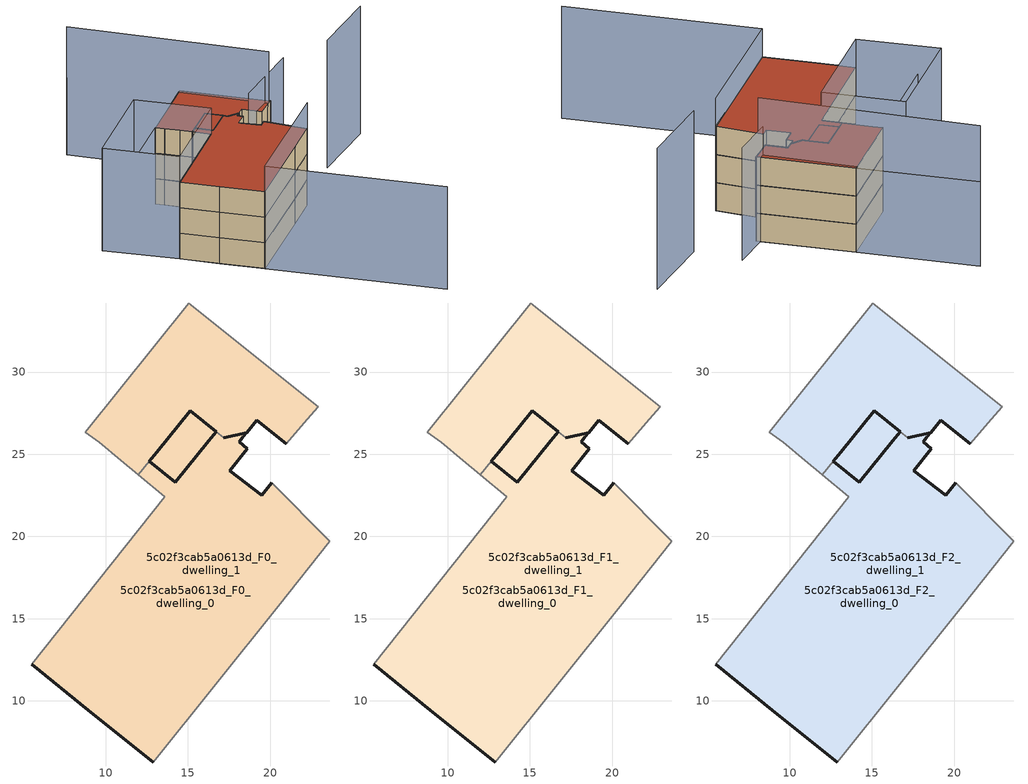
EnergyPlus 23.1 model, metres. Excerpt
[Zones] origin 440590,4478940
5c02f3cab5a0613d_F0_dwelling_0
 floor ground (EU_floor_Construction): 20.5,15.77 23.62,19.7 20.09,23.27 19.49,22.52 17.53,24 18.62,25.33 18.12,25.76 18.35,26.05 18.57,26.31 17.18,26.01 16.72,26.37 16.27,25.81 14.23,23.29 12.66,24.57 11.99,23.75 13.59,22.42 5.51,12.23 8.96,9.43 12.89,6.29 z0; 20.98,25.63 22.27,27.12 22.94,27.9 15.05,34.2 8.77,26.34 9.6,25.74 10.92,24.65 11.99,23.75 12.66,24.57 12.65,24.57 13.1,25.12 15.13,27.64 16.72,26.38 16.72,26.37 17.18,26.01 18.57,26.31 19.2,27.07 z0; 14.23,23.29 16.27,25.81 16.72,26.37 16.72,26.38 15.13,27.64 13.1,25.12 12.65,24.57 12.66,24.57 z0
 wall outside (EU_wall_Construction): 20.98,25.63 19.2,27.07 18.57,26.31 17.18,26.01 / 16.72,26.37 16.72,26.38 15.13,27.64 13.1,25.12 12.66,24.57 z0:3
 wall adiabatic (EU_wall_Construction): 11.99,23.75 10.92,24.65 9.6,25.74 8.77,26.34 15.05,34.2 22.94,27.9 22.27,27.12 20.98,25.63 z0:3
 wall to 5c02f3cab5a0613d_F0_dwelling_1 (EU_wall_Construction): 12.66,24.57 12,23.75 / 17.18,26.01 16.72,26.37 z0:3
5c02f3cab5a0613d_F0_dwelling_1
 floor ground (EU_floor_Construction): 20.5,15.77 23.62,19.7 20.09,23.27 19.49,22.52 17.53,24 18.62,25.33 18.12,25.76 18.35,26.05 18.57,26.31 17.18,26.01 16.72,26.37 16.27,25.81 14.23,23.29 12.66,24.57 11.99,23.75 13.59,22.42 5.51,12.23 8.96,9.43 12.89,6.29 z0; 20.98,25.63 22.27,27.12 22.94,27.9 15.05,34.2 8.77,26.34 9.6,25.74 10.92,24.65 11.99,23.75 12.66,24.57 12.65,24.57 13.1,25.12 15.13,27.64 16.72,26.38 16.72,26.37 17.18,26.01 18.57,26.31 19.2,27.07 z0; 14.23,23.29 16.27,25.81 16.72,26.37 16.72,26.38 15.13,27.64 13.1,25.12 12.65,24.57 12.66,24.57 z0
 wall outside (EU_wall_Construction): 12.89,6.29 8.96,9.43 5.51,12.23 / 12.66,24.57 14.23,23.29 16.27,25.81 16.72,26.37 / 17.18,26.01 18.57,26.31 18.35,26.05 18.12,25.76 18.62,25.33 17.53,24 19.49,22.52 20.09,23.27 z0:3
 wall adiabatic (EU_wall_Construction): 20.09,23.27 23.62,19.7 20.51,15.77 12.89,6.29 / 5.51,12.23 13.59,22.42 11.99,23.75 z0:3
5c02f3cab5a0613d_F1_dwelling_0
 floor outside (EU_floor_Construction): 14.23,23.29 16.27,25.81 16.72,26.37 16.72,26.38 15.13,27.64 13.1,25.12 12.65,24.57 12.66,24.57 z3; 20.98,25.63 22.27,27.12 22.94,27.9 15.05,34.2 8.77,26.34 9.6,25.74 10.92,24.65 11.99,23.75 12.66,24.57 12.65,24.57 13.1,25.12 15.13,27.64 16.72,26.38 16.72,26.37 17.18,26.01 18.57,26.31 19.2,27.07 z3; 20.5,15.77 23.62,19.7 20.09,23.27 19.49,22.52 17.53,24 18.62,25.33 18.12,25.76 18.35,26.05 18.57,26.31 17.18,26.01 16.72,26.37 16.27,25.81 14.23,23.29 12.66,24.57 11.99,23.75 13.59,22.42 5.51,12.23 8.96,9.43 12.89,6.29 z3
 wall outside (EU_wall_Construction): 20.98,25.63 19.2,27.07 18.57,26.31 17.18,26.01 / 16.72,26.37 16.72,26.38 15.13,27.64 13.1,25.12 12.66,24.57 z3:6
 wall adiabatic (EU_wall_Construction): 11.99,23.75 10.92,24.65 9.6,25.74 8.77,26.34 15.05,34.2 22.94,27.9 22.27,27.12 20.98,25.63 z3:6
 wall to 5c02f3cab5a0613d_F1_dwelling_1 (EU_wall_Construction): 12.66,24.57 12,23.75 / 17.18,26.01 16.72,26.37 z3:6
5c02f3cab5a0613d_F1_dwelling_1
 floor to 5c02f3cab5a0613d_F0_dwelling_1 (EU_floor_Construction): 20.5,15.77 23.62,19.7 20.09,23.27 19.49,22.52 17.53,24 18.62,25.33 18.12,25.76 18.35,26.05 18.57,26.31 17.18,26.01 16.72,26.37 16.27,25.81 14.23,23.29 12.66,24.57 11.99,23.75 13.59,22.42 5.51,12.23 8.96,9.43 12.89,6.29 z3; 20.98,25.63 22.27,27.12 22.94,27.9 15.05,34.2 8.77,26.34 9.6,25.74 10.92,24.65 11.99,23.75 12.66,24.57 12.65,24.57 13.1,25.12 15.13,27.64 16.72,26.38 16.72,26.37 17.18,26.01 18.57,26.31 19.2,27.07 z3; 14.23,23.29 16.27,25.81 16.72,26.37 16.72,26.38 15.13,27.64 13.1,25.12 12.65,24.57 12.66,24.57 z3
 wall outside (EU_wall_Construction): 12.89,6.29 8.96,9.43 5.51,12.23 / 12.66,24.57 14.23,23.29 16.27,25.81 16.72,26.37 / 17.18,26.01 18.57,26.31 18.35,26.05 18.12,25.76 18.62,25.33 17.53,24 19.49,22.52 20.09,23.27 z3:6
 wall adiabatic (EU_wall_Construction): 20.09,23.27 23.62,19.7 20.51,15.77 12.89,6.29 / 5.51,12.23 13.59,22.42 11.99,23.75 z3:6
5c02f3cab5a0613d_F2_dwelling_0
 floor outside (EU_floor_Construction): 14.23,23.29 16.27,25.81 16.72,26.37 16.72,26.38 15.13,27.64 13.1,25.12 12.65,24.57 12.66,24.57 z6; 20.98,25.63 22.27,27.12 22.94,27.9 15.05,34.2 8.77,26.34 9.6,25.74 10.92,24.65 11.99,23.75 12.66,24.57 12.65,24.57 13.1,25.12 15.13,27.64 16.72,26.38 16.72,26.37 17.18,26.01 18.57,26.31 19.2,27.07 z6; 20.5,15.77 23.62,19.7 20.09,23.27 19.49,22.52 17.53,24 18.62,25.33 18.12,25.76 18.35,26.05 18.57,26.31 17.18,26.01 16.72,26.37 16.27,25.81 14.23,23.29 12.66,24.57 11.99,23.75 13.59,22.42 5.51,12.23 8.96,9.43 12.89,6.29 z6
 wall outside (EU_wall_Construction): 20.98,25.63 19.2,27.07 18.57,26.31 17.18,26.01 / 16.72,26.37 16.72,26.38 15.13,27.64 13.1,25.12 12.66,24.57 z6:9
 wall adiabatic (EU_wall_Construction): 11.99,23.75 10.92,24.65 9.6,25.74 8.77,26.34 15.05,34.2 22.94,27.9 22.27,27.12 20.98,25.63 z6:9
 wall to 5c02f3cab5a0613d_F2_dwelling_1 (EU_wall_Construction): 12.66,24.57 12,23.75 / 17.18,26.01 16.72,26.37 z6:9
 roof outside (EU_roof_Construction): 22.94,27.9 22.27,27.12 20.98,25.63 19.2,27.07 18.57,26.31 17.18,26.01 16.72,26.37 16.72,26.38 15.13,27.64 13.1,25.12 12.65,24.57 12.66,24.57 11.99,23.75 10.92,24.65 9.6,25.74 8.77,26.34 15.05,34.2 z9; 20.09,23.27 23.62,19.7 20.5,15.77 12.89,6.29 8.96,9.43 5.51,12.23 13.59,22.42 11.99,23.75 12.66,24.57 14.23,23.29 16.27,25.81 16.72,26.37 17.18,26.01 18.57,26.31 18.35,26.05 18.12,25.76 18.62,25.33 17.53,24 19.49,22.52 z9; 16.72,26.38 16.72,26.37 16.27,25.81 14.23,23.29 12.66,24.57 12.65,24.57 13.1,25.12 15.13,27.64 z9
5c02f3cab5a0613d_F2_dwelling_1
 floor to 5c02f3cab5a0613d_F1_dwelling_1 (EU_floor_Construction): 20.5,15.77 23.62,19.7 20.09,23.27 19.49,22.52 17.53,24 18.62,25.33 18.12,25.76 18.35,26.05 18.57,26.31 17.18,26.01 16.72,26.37 16.27,25.81 14.23,23.29 12.66,24.57 11.99,23.75 13.59,22.42 5.51,12.23 8.96,9.43 12.89,6.29 z6; 20.98,25.63 22.27,27.12 22.94,27.9 15.05,34.2 8.77,26.34 9.6,25.74 10.92,24.65 11.99,23.75 12.66,24.57 12.65,24.57 13.1,25.12 15.13,27.64 16.72,26.38 16.72,26.37 17.18,26.01 18.57,26.31 19.2,27.07 z6; 14.23,23.29 16.27,25.81 16.72,26.37 16.72,26.38 15.13,27.64 13.1,25.12 12.65,24.57 12.66,24.57 z6
 wall outside (EU_wall_Construction): 12.89,6.29 8.96,9.43 5.51,12.23 / 12.66,24.57 14.23,23.29 16.27,25.81 16.72,26.37 / 17.18,26.01 18.57,26.31 18.35,26.05 18.12,25.76 18.62,25.33 17.53,24 19.49,22.52 20.09,23.27 z6:9
 wall adiabatic (EU_wall_Construction): 20.09,23.27 23.62,19.7 20.51,15.77 12.89,6.29 / 5.51,12.23 13.59,22.42 11.99,23.75 z6:9
 roof outside (EU_roof_Construction): 22.94,27.9 22.27,27.12 20.98,25.63 19.2,27.07 18.57,26.31 17.18,26.01 16.72,26.37 16.72,26.38 15.13,27.64 13.1,25.12 12.65,24.57 12.66,24.57 11.99,23.75 10.92,24.65 9.6,25.74 8.77,26.34 15.05,34.2 z9; 20.09,23.27 23.62,19.7 20.5,15.77 12.89,6.29 8.96,9.43 5.51,12.23 13.59,22.42 11.99,23.75 12.66,24.57 14.23,23.29 16.27,25.81 16.72,26.37 17.18,26.01 18.57,26.31 18.35,26.05 18.12,25.76 18.62,25.33 17.53,24 19.49,22.52 z9; 16.72,26.38 16.72,26.37 16.27,25.81 14.23,23.29 12.66,24.57 12.65,24.57 13.1,25.12 15.13,27.64 z9
shading: 28.64,-6.39 12.85,6.32 / 12.85,6.32 23.62,19.7 / 18.89,24.46 25.95,31.47 / 13.67,22.52 5.51,12.23 / 5.51,12.23 -1.21,17.56 / -1.21,17.56 6.94,27.85 / 6.94,27.85 13.67,22.52 z0:12; 29.45,27.72 36.27,34.45 / 22.48,27.37 5.27,42.01 z0:15; 5.27,42.01 15.05,34.2 / 15.05,34.2 0.67,16.2 z0:9
[Building]
EU S2 Campaign: North Axis=0; Terrain=City; Solar Distribution=FullExterior
[Site:Location]
Madrid: Latitude=40.5; Longitude=-3.5; Time Zone=1; Elevation=609
[SizingPeriod:WeatherFileDays]
AnnualSizingPeriod: Begin Month=1; Begin Day of Month=1; End Month=12; End Day of Month=31; Day of Week for Start Day=Monday; Use Weather File Daylight Saving Period=No; Use Weather File Rain and Snow Indicators=No
[MATERIAL]
EU_InternalMass_Material: Roughness=MediumRough; Thickness=0.1; Conductivity=1; Density=1800; Specific Heat=900; Thermal Absorptance=0.9; Solar Absorptance=0.7; Visible Absorptance=0.7
[MATERIAL:NOMASS] Roughness=MediumRough; Thermal Absorptance=0.9; Solar Absorptance=0.7; Visible Absorptance=0.7
Name | Thermal Resistance
EU_wall_NoMass | 0.419739
EU_roof_NoMass | 0.352165
EU_floor_NoMass | 0.608284
[CONSTRUCTION]
EU_wall_Construction: EU_wall_NoMass
EU_roof_Construction: EU_roof_NoMass
EU_floor_Construction: EU_floor_NoMass
EU_InternalMass_Construction: EU_InternalMass_Material
[ZONE] Type=1; Multiplier=1; Ceiling Height=autocalculate; Volume=729.311; Floor Area=autocalculate; Part of Total Floor Area=Yes
5c02f3cab5a0613d_F0_dwelling_0; 5c02f3cab5a0613d_F1_dwelling_0; 5c02f3cab5a0613d_F2_dwelling_0; 5c02f3cab5a0613d_F0_dwelling_1; 5c02f3cab5a0613d_F1_dwelling_1; 5c02f3cab5a0613d_F2_dwelling_1
[INTERNALMASS] Construction=EU_InternalMass_Construction
Name | Zone or ZoneList | Surface Area
5c02f3cab5a0613d_F0_dwelling_0_EU_InternalMass | 5c02f3cab5a0613d_F0_dwelling_0 | 66.1295
5c02f3cab5a0613d_F0_dwelling_1_EU_InternalMass | 5c02f3cab5a0613d_F0_dwelling_1 | 168.947
5c02f3cab5a0613d_F1_dwelling_0_EU_InternalMass | 5c02f3cab5a0613d_F1_dwelling_0 | 66.1295
5c02f3cab5a0613d_F1_dwelling_1_EU_InternalMass | 5c02f3cab5a0613d_F1_dwelling_1 | 168.947
5c02f3cab5a0613d_F2_dwelling_0_EU_InternalMass | 5c02f3cab5a0613d_F2_dwelling_0 | 66.1295
5c02f3cab5a0613d_F2_dwelling_1_EU_InternalMass | 5c02f3cab5a0613d_F2_dwelling_1 | 168.947
[OTHEREQUIPMENT] Fuel Type=Electricity; Design Level Calculation Method=Watts/Area; Power per Zone Floor Area=1; Fraction Latent=0; Fraction Radiant=0; Fraction Lost=0; Carbon Dioxide Generation Rate=0; EndUse Subcategory=EU_Step8_InternalGains
Name | Zone or ZoneList or Space or SpaceList | Schedule
EU_Step8_InternalGain_5c02f3cab5a0613d_F0_dwelling_0_f000 | 5c02f3cab5a0613d_F0_dwelling_0 | EU_Step8_GainSchedule_5c02f3cab5a0613d_F0_dwelling_0_f000
EU_Step8_InternalGain_5c02f3cab5a0613d_F0_dwelling_1_f000 | 5c02f3cab5a0613d_F0_dwelling_1 | EU_Step8_GainSchedule_5c02f3cab5a0613d_F0_dwelling_1_f000
EU_Step8_InternalGain_5c02f3cab5a0613d_F1_dwelling_0_f000 | 5c02f3cab5a0613d_F1_dwelling_0 | EU_Step8_GainSchedule_5c02f3cab5a0613d_F1_dwelling_0_f000
EU_Step8_InternalGain_5c02f3cab5a0613d_F1_dwelling_1_f000 | 5c02f3cab5a0613d_F1_dwelling_1 | EU_Step8_GainSchedule_5c02f3cab5a0613d_F1_dwelling_1_f000
EU_Step8_InternalGain_5c02f3cab5a0613d_F2_dwelling_0_f000 | 5c02f3cab5a0613d_F2_dwelling_0 | EU_Step8_GainSchedule_5c02f3cab5a0613d_F2_dwelling_0_f000
EU_Step8_InternalGain_5c02f3cab5a0613d_F2_dwelling_1_f000 | 5c02f3cab5a0613d_F2_dwelling_1 | EU_Step8_GainSchedule_5c02f3cab5a0613d_F2_dwelling_1_f000
[ZONEVENTILATION:DESIGNFLOWRATE] Schedule=EU_AlwaysOn; Design Flow Rate Calculation Method=AirChanges/Hour; Air Changes per Hour=0.703302; Ventilation Type=Natural; Fan Pressure Rise=0; Fan Total Efficiency=1; Constant Term Coefficient=1; Temperature Term Coefficient=0; Velocity Term Coefficient=0; Velocity Squared Term Coefficient=0; Minimum Indoor Temperature=-100; Maximum Indoor Temperature=100; Delta Temperature=-100; Minimum Outdoor Temperature=-100; Maximum Outdoor Temperature=100; Maximum Wind Speed=40
Name | Zone or ZoneList or Space or SpaceList
EU_ConstantAir_5c02f3cab5a0613d_F0_dwelling_0 | 5c02f3cab5a0613d_F0_dwelling_0
EU_ConstantAir_5c02f3cab5a0613d_F0_dwelling_1 | 5c02f3cab5a0613d_F0_dwelling_1
EU_ConstantAir_5c02f3cab5a0613d_F1_dwelling_0 | 5c02f3cab5a0613d_F1_dwelling_0
EU_ConstantAir_5c02f3cab5a0613d_F1_dwelling_1 | 5c02f3cab5a0613d_F1_dwelling_1
EU_ConstantAir_5c02f3cab5a0613d_F2_dwelling_0 | 5c02f3cab5a0613d_F2_dwelling_0
EU_ConstantAir_5c02f3cab5a0613d_F2_dwelling_1 | 5c02f3cab5a0613d_F2_dwelling_1
[HVACTEMPLATE:THERMOSTAT] Constant Heating Setpoint=20; Constant Cooling Setpoint=50
EU_HeatOnly_5c02f3cab5a0613d_F0_dwelling_0; EU_HeatOnly_5c02f3cab5a0613d_F0_dwelling_1; EU_HeatOnly_5c02f3cab5a0613d_F1_dwelling_0; EU_HeatOnly_5c02f3cab5a0613d_F1_dwelling_1; EU_HeatOnly_5c02f3cab5a0613d_F2_dwelling_0; EU_HeatOnly_5c02f3cab5a0613d_F2_dwelling_1
[HVACTEMPLATE:ZONE:IDEALLOADSAIRSYSTEM] System Availability Schedule=EU_AlwaysOn; Maximum Heating Supply Air Temperature=50; Minimum Cooling Supply Air Temperature=13; Maximum Heating Supply Air Humidity Ratio=0.0156; Minimum Cooling Supply Air Humidity Ratio=0.0077; Heating Limit=NoLimit; Cooling Limit=NoLimit; Heating Availability Schedule=EU_AlwaysOn; Cooling Availability Schedule=EU_CoolingOff; Dehumidification Control Type=ConstantSensibleHeatRatio; Cooling Sensible Heat Ratio=0.7; Dehumidification Setpoint=60; Humidification Control Type=None; Humidification Setpoint=30; Outdoor Air Method=None; Outdoor Air Flow Rate per Person=0.00944; Outdoor Air Flow Rate per Zone Floor Area=0; Outdoor Air Flow Rate per Zone=0; Demand Controlled Ventilation Type=None; Outdoor Air Economizer Type=NoEconomizer; Heat Recovery Type=None; Sensible Heat Recovery Effectiveness=0.7; Latent Heat Recovery Effectiveness=0.65
Name | Template Thermostat
5c02f3cab5a0613d_F0_dwelling_0 | EU_HeatOnly_5c02f3cab5a0613d_F0_dwelling_0
5c02f3cab5a0613d_F0_dwelling_1 | EU_HeatOnly_5c02f3cab5a0613d_F0_dwelling_1
5c02f3cab5a0613d_F1_dwelling_0 | EU_HeatOnly_5c02f3cab5a0613d_F1_dwelling_0
5c02f3cab5a0613d_F1_dwelling_1 | EU_HeatOnly_5c02f3cab5a0613d_F1_dwelling_1
5c02f3cab5a0613d_F2_dwelling_0 | EU_HeatOnly_5c02f3cab5a0613d_F2_dwelling_0
5c02f3cab5a0613d_F2_dwelling_1 | EU_HeatOnly_5c02f3cab5a0613d_F2_dwelling_1
[SIZING:ZONE] Zone Cooling Design Supply Air Temperature Input Method=SupplyAirTemperature; Zone Cooling Design Supply Air Temperature=13; Zone Heating Design Supply Air Temperature Input Method=SupplyAirTemperature; Zone Heating Design Supply Air Temperature=50; Zone Cooling Design Supply Air Humidity Ratio=0.008; Zone Heating Design Supply Air Humidity Ratio=0.008; Cooling Design Air Flow Method=DesignDay; Cooling Design Air Flow Rate=0; Cooling Minimum Air Flow per Zone Floor Area=0.000762; Cooling Minimum Air Flow=0; Cooling Minimum Air Flow Fraction=0.2; Heating Design Air Flow Method=DesignDay; Heating Design Air Flow Rate=0; Heating Maximum Air Flow per Zone Floor Area=0.002032; Heating Maximum Air Flow=0.141576; Heating Maximum Air Flow Fraction=0.3; Account for Dedicated Outdoor Air System=No; Dedicated Outdoor Air System Control Strategy=NeutralSupplyAir; Dedicated Outdoor Air Low Setpoint Temperature for Design=autosize; Dedicated Outdoor Air High Setpoint Temperature for Design=autosize; Zone Load Sizing Method=Sensible Load Only No Latent Load; Zone Latent Cooling Design Supply Air Humidity Ratio Input Method=HumidityRatioDifference; Zone Cooling Design Supply Air Humidity Ratio Difference=0.005; Zone Latent Heating Design Supply Air Humidity Ratio Input Method=HumidityRatioDifference; Zone Humidification Design Supply Air Humidity Ratio Difference=0.005
5c02f3cab5a0613d_F0_dwelling_0; 5c02f3cab5a0613d_F0_dwelling_1; 5c02f3cab5a0613d_F1_dwelling_0; 5c02f3cab5a0613d_F1_dwelling_1; 5c02f3cab5a0613d_F2_dwelling_0; 5c02f3cab5a0613d_F2_dwelling_1
[SCHEDULE:CONSTANT]
Name | Hourly Value
EU_AlwaysOn | 1
EU_CoolingOff | 0
[SCHEDULE:FILE] Column Number=1; Rows to Skip at Top=0; Number of Hours of Data=8760; Column Separator=Comma; Interpolate to Timestep=No; Minutes per Item=60; Adjust Schedule for Daylight Savings=Yes
Name | File
EU_Step8_GainSchedule_5c02f3cab5a0613d_F0_dwelling_0_f000 | ../../schedules/5c02f3cab5a0613d/5c02f3cab5a0613d_F0_dwelling_0_f000_gain.csv
EU_Step8_GainSchedule_5c02f3cab5a0613d_F0_dwelling_1_f000 | ../../schedules/5c02f3cab5a0613d/5c02f3cab5a0613d_F0_dwelling_1_f000_gain.csv
EU_Step8_GainSchedule_5c02f3cab5a0613d_F1_dwelling_0_f000 | ../../schedules/5c02f3cab5a0613d/5c02f3cab5a0613d_F1_dwelling_0_f000_gain.csv
EU_Step8_GainSchedule_5c02f3cab5a0613d_F1_dwelling_1_f000 | ../../schedules/5c02f3cab5a0613d/5c02f3cab5a0613d_F1_dwelling_1_f000_gain.csv
EU_Step8_GainSchedule_5c02f3cab5a0613d_F2_dwelling_0_f000 | ../../schedules/5c02f3cab5a0613d/5c02f3cab5a0613d_F2_dwelling_0_f000_gain.csv
EU_Step8_GainSchedule_5c02f3cab5a0613d_F2_dwelling_1_f000 | ../../schedules/5c02f3cab5a0613d/5c02f3cab5a0613d_F2_dwelling_1_f000_gain.csv
